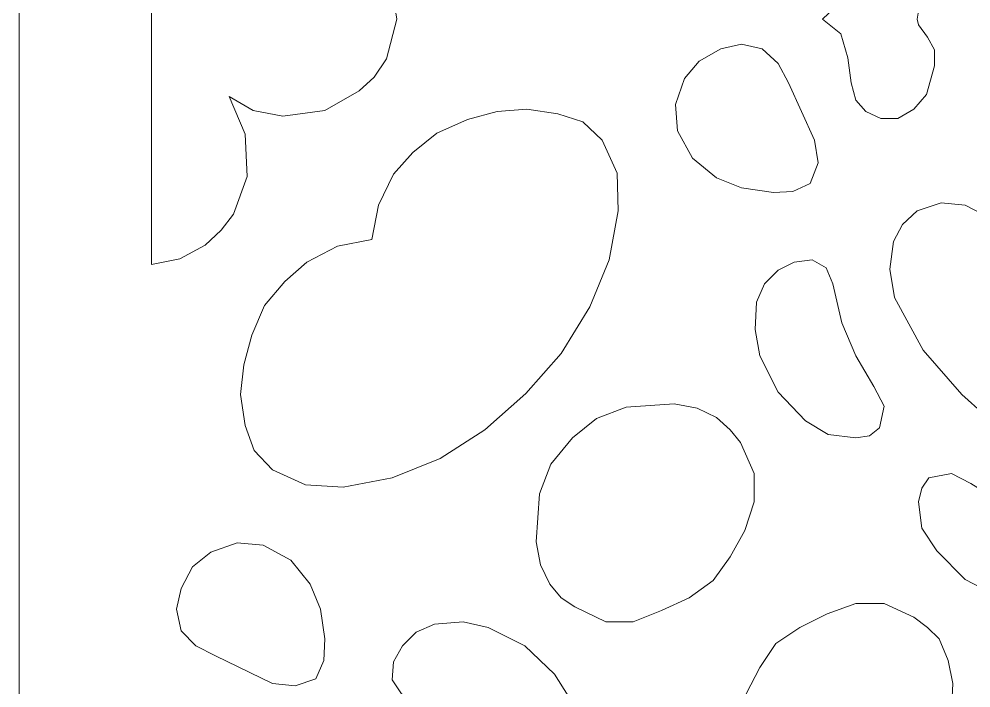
# Model space of a CAD drawing. Header units: centimetres. Extents: x -7.3 to 5.6, y -12.5 to 13.9.
# Drawn here: x -7.261 to -2.605, y -9.309 to -6.038 of the extents above; entities that cross this region are included whole.
import ezdxf

# ---------------------------------------------------------------- set-up
doc = ezdxf.new("R2010")
doc.units = ezdxf.units.CM
doc.header["$MEASUREMENT"] = 0
doc.layers.add('layer 1', color=7, linetype='Continuous')

msp = doc.modelspace()

# ---------------------------------------------------------------- linework, layer by layer
at = {"layer": 'layer 1', "color": 177, "lineweight": 9}
for points, knots in [([(-7.26074, 0.39811), (-7.26074, 0.39811), (5.63915, 0.39811), (5.63915, 0.39811), (5.63915, 0.39811), (5.63915, 0.39811), (5.63915, -12.48503), (5.63915, -12.48503), (5.63915, -12.48503), (5.63915, -12.48503), (-7.26074, -12.48503), (-7.26074, -12.48503), (-7.26074, -12.48503), (-7.26074, -12.48503), (-7.26074, 0.39811), (-7.26074, 0.39811)], [0, 0, 0, 0, 0.2, 0.2, 0.2, 0.2, 0.4, 0.4, 0.4, 0.4, 0.6, 0.6, 0.6, 0.6, 1, 1, 1, 1]), ([(-6.61323, -4.8489), (-6.61323, -4.8489), (-6.41787, -4.91032), (-6.41787, -4.91032), (-6.41787, -4.91032), (-6.41787, -4.91032), (-6.32855, -4.96056), (-6.32855, -4.96056), (-6.32855, -4.96056), (-6.32855, -4.96056), (-6.26157, -5.02754), (-6.26157, -5.02754), (-6.26157, -5.02754), (-6.26157, -5.02754), (-6.1611, -5.20059), (-6.1611, -5.20059), (-6.1611, -5.20059), (-6.1611, -5.20059), (-6.13877, -5.39037), (-6.13877, -5.39037), (-6.13877, -5.39037), (-6.13877, -5.39037), (-6.16668, -5.52992), (-6.16668, -5.52992), (-6.16668, -5.52992), (-6.16668, -5.52992), (-6.23366, -5.64714), (-6.23366, -5.64714), (-6.23366, -5.64714), (-6.23366, -5.64714), (-6.04387, -5.56899), (-6.04387, -5.56899), (-6.04387, -5.56899), (-6.04387, -5.56899), (-5.84292, -5.56341), (-5.84292, -5.56341), (-5.84292, -5.56341), (-5.84292, -5.56341), (-5.6643, -5.62481), (-5.6643, -5.62481), (-5.6643, -5.62481), (-5.6643, -5.62481), (-5.57499, -5.69738), (-5.57499, -5.69738), (-5.57499, -5.69738), (-5.57499, -5.69738), (-5.50801, -5.77553), (-5.50801, -5.77553), (-5.50801, -5.77553), (-5.50801, -5.77553), (-5.43544, -5.89833), (-5.43544, -5.89833), (-5.43544, -5.89833), (-5.43544, -5.89833), (-5.41311, -6.03788), (-5.41311, -6.03788), (-5.41311, -6.03788), (-5.41311, -6.03788), (-5.46335, -6.23325), (-5.46335, -6.23325), (-5.46335, -6.23325), (-5.46335, -6.23325), (-5.52475, -6.32256), (-5.52475, -6.32256), (-5.52475, -6.32256), (-5.52475, -6.32256), (-5.59732, -6.38954), (-5.59732, -6.38954), (-5.59732, -6.38954), (-5.59732, -6.38954), (-5.76478, -6.48441), (-5.76478, -6.48441), (-5.76478, -6.48441), (-5.76478, -6.48441), (-5.97131, -6.51234), (-5.97131, -6.51234), (-5.97131, -6.51234), (-5.97131, -6.51234), (-6.11644, -6.48441), (-6.11644, -6.48441), (-6.11644, -6.48441), (-6.11644, -6.48441), (-6.23366, -6.41745), (-6.23366, -6.41745), (-6.23366, -6.41745), (-6.23366, -6.41745), (-6.15551, -6.60165), (-6.15551, -6.60165), (-6.15551, -6.60165), (-6.15551, -6.60165), (-6.14435, -6.80819), (-6.14435, -6.80819), (-6.14435, -6.80819), (-6.14435, -6.80819), (-6.21133, -6.99239), (-6.21133, -6.99239), (-6.21133, -6.99239), (-6.21133, -6.99239), (-6.27273, -7.07054), (-6.27273, -7.07054), (-6.27273, -7.07054), (-6.27273, -7.07054), (-6.35088, -7.1431), (-6.35088, -7.1431), (-6.35088, -7.1431), (-6.35088, -7.1431), (-6.47369, -7.21009), (-6.47369, -7.21009), (-6.47369, -7.21009), (-6.47369, -7.21009), (-6.61323, -7.238), (-6.61323, -7.238), (-6.61323, -7.238), (-6.61323, -7.238), (-6.61323, -4.8489), (-6.61323, -4.8489)], [0, 0, 0, 0, 0.0333333, 0.0333333, 0.0333333, 0.0333333, 0.0666667, 0.0666667, 0.0666667, 0.0666667, 0.1, 0.1, 0.1, 0.1, 0.1333333, 0.1333333, 0.1333333, 0.1333333, 0.1666667, 0.1666667, 0.1666667, 0.1666667, 0.2, 0.2, 0.2, 0.2, 0.2333333, 0.2333333, 0.2333333, 0.2333333, 0.2666667, 0.2666667, 0.2666667, 0.2666667, 0.3, 0.3, 0.3, 0.3, 0.3333333, 0.3333333, 0.3333333, 0.3333333, 0.3666667, 0.3666667, 0.3666667, 0.3666667, 0.4, 0.4, 0.4, 0.4, 0.4333333, 0.4333333, 0.4333333, 0.4333333, 0.4666667, 0.4666667, 0.4666667, 0.4666667, 0.5, 0.5, 0.5, 0.5, 0.5333333, 0.5333333, 0.5333333, 0.5333333, 0.5666667, 0.5666667, 0.5666667, 0.5666667, 0.6, 0.6, 0.6, 0.6, 0.6333333, 0.6333333, 0.6333333, 0.6333333, 0.6666667, 0.6666667, 0.6666667, 0.6666667, 0.7, 0.7, 0.7, 0.7, 0.7333333, 0.7333333, 0.7333333, 0.7333333, 0.7666667, 0.7666667, 0.7666667, 0.7666667, 0.8, 0.8, 0.8, 0.8, 0.8333333, 0.8333333, 0.8333333, 0.8333333, 0.8666667, 0.8666667, 0.8666667, 0.8666667, 0.9, 0.9, 0.9, 0.9, 0.9333333, 0.9333333, 0.9333333, 0.9333333, 1, 1, 1, 1]), ([(-2.86775, -6.03788), (-2.86775, -6.03788), (-2.86216, -6.06579), (-2.86216, -6.06579), (-2.86216, -6.06579), (-2.86216, -6.06579), (-2.81751, -6.12719), (-2.81751, -6.12719), (-2.81751, -6.12719), (-2.81751, -6.12719), (-2.78402, -6.18859), (-2.78402, -6.18859), (-2.78402, -6.18859), (-2.78402, -6.18859), (-2.78402, -6.26672), (-2.78402, -6.26672), (-2.78402, -6.26672), (-2.78402, -6.26672), (-2.82309, -6.40629), (-2.82309, -6.40629), (-2.82309, -6.40629), (-2.82309, -6.40629), (-2.88449, -6.47885), (-2.88449, -6.47885), (-2.88449, -6.47885), (-2.88449, -6.47885), (-2.96264, -6.52351), (-2.96264, -6.52351), (-2.96264, -6.52351), (-2.96264, -6.52351), (-3.04637, -6.52351), (-3.04637, -6.52351), (-3.04637, -6.52351), (-3.04637, -6.52351), (-3.11893, -6.49002), (-3.11893, -6.49002), (-3.11893, -6.49002), (-3.11893, -6.49002), (-3.16917, -6.4342), (-3.16917, -6.4342), (-3.16917, -6.4342), (-3.16917, -6.4342), (-3.1915, -6.35044), (-3.1915, -6.35044), (-3.1915, -6.35044), (-3.1915, -6.35044), (-3.20824, -6.22766), (-3.20824, -6.22766), (-3.20824, -6.22766), (-3.20824, -6.22766), (-3.24174, -6.11044), (-3.24174, -6.11044), (-3.24174, -6.11044), (-3.24174, -6.11044), (-3.33105, -6.03788), (-3.33105, -6.03788), (-3.33105, -6.03788), (-3.33105, -6.03788), (-3.24174, -5.95415), (-3.24174, -5.95415), (-3.24174, -5.95415), (-3.24174, -5.95415), (-3.20824, -5.84809), (-3.20824, -5.84809), (-3.20824, -5.84809), (-3.20824, -5.84809), (-3.1915, -5.71971), (-3.1915, -5.71971), (-3.1915, -5.71971), (-3.1915, -5.71971), (-3.16917, -5.64156), (-3.16917, -5.64156), (-3.16917, -5.64156), (-3.16917, -5.64156), (-3.11893, -5.58014), (-3.11893, -5.58014), (-3.11893, -5.58014), (-3.11893, -5.58014), (-3.04637, -5.54667), (-3.04637, -5.54667), (-3.04637, -5.54667), (-3.04637, -5.54667), (-2.96264, -5.54667), (-2.96264, -5.54667), (-2.96264, -5.54667), (-2.96264, -5.54667), (-2.88449, -5.59132), (-2.88449, -5.59132), (-2.88449, -5.59132), (-2.88449, -5.59132), (-2.82309, -5.66947), (-2.82309, -5.66947), (-2.82309, -5.66947), (-2.82309, -5.66947), (-2.78402, -5.8146), (-2.78402, -5.8146), (-2.78402, -5.8146), (-2.78402, -5.8146), (-2.78402, -5.88158), (-2.78402, -5.88158), (-2.78402, -5.88158), (-2.78402, -5.88158), (-2.81751, -5.94298), (-2.81751, -5.94298), (-2.81751, -5.94298), (-2.81751, -5.94298), (-2.86216, -5.9988), (-2.86216, -5.9988), (-2.86216, -5.9988), (-2.86216, -5.9988), (-2.86775, -6.03788), (-2.86775, -6.03788)], [0, 0, 0, 0, 0.0344828, 0.0344828, 0.0344828, 0.0344828, 0.0689655, 0.0689655, 0.0689655, 0.0689655, 0.1034483, 0.1034483, 0.1034483, 0.1034483, 0.137931, 0.137931, 0.137931, 0.137931, 0.1724138, 0.1724138, 0.1724138, 0.1724138, 0.2068966, 0.2068966, 0.2068966, 0.2068966, 0.2413793, 0.2413793, 0.2413793, 0.2413793, 0.2758621, 0.2758621, 0.2758621, 0.2758621, 0.3103448, 0.3103448, 0.3103448, 0.3103448, 0.3448276, 0.3448276, 0.3448276, 0.3448276, 0.3793103, 0.3793103, 0.3793103, 0.3793103, 0.4137931, 0.4137931, 0.4137931, 0.4137931, 0.4482759, 0.4482759, 0.4482759, 0.4482759, 0.4827586, 0.4827586, 0.4827586, 0.4827586, 0.5172414, 0.5172414, 0.5172414, 0.5172414, 0.5517241, 0.5517241, 0.5517241, 0.5517241, 0.5862069, 0.5862069, 0.5862069, 0.5862069, 0.6206897, 0.6206897, 0.6206897, 0.6206897, 0.6551724, 0.6551724, 0.6551724, 0.6551724, 0.6896552, 0.6896552, 0.6896552, 0.6896552, 0.7241379, 0.7241379, 0.7241379, 0.7241379, 0.7586207, 0.7586207, 0.7586207, 0.7586207, 0.7931034, 0.7931034, 0.7931034, 0.7931034, 0.8275862, 0.8275862, 0.8275862, 0.8275862, 0.862069, 0.862069, 0.862069, 0.862069, 0.8965517, 0.8965517, 0.8965517, 0.8965517, 0.9310345, 0.9310345, 0.9310345, 0.9310345, 1, 1, 1, 1]), ([(-3.39245, -6.84168), (-3.39245, -6.84168), (-3.47618, -6.88075), (-3.47618, -6.88075), (-3.47618, -6.88075), (-3.47618, -6.88075), (-3.57107, -6.88633), (-3.57107, -6.88633), (-3.57107, -6.88633), (-3.57107, -6.88633), (-3.72737, -6.86401), (-3.72737, -6.86401), (-3.72737, -6.86401), (-3.72737, -6.86401), (-3.85017, -6.81377), (-3.85017, -6.81377), (-3.85017, -6.81377), (-3.85017, -6.81377), (-3.96739, -6.71888), (-3.96739, -6.71888), (-3.96739, -6.71888), (-3.96739, -6.71888), (-4.03995, -6.58491), (-4.03995, -6.58491), (-4.03995, -6.58491), (-4.03995, -6.58491), (-4.05112, -6.45652), (-4.05112, -6.45652), (-4.05112, -6.45652), (-4.05112, -6.45652), (-4.00646, -6.32814), (-4.00646, -6.32814), (-4.00646, -6.32814), (-4.00646, -6.32814), (-3.9339, -6.24441), (-3.9339, -6.24441), (-3.9339, -6.24441), (-3.9339, -6.24441), (-3.82784, -6.18301), (-3.82784, -6.18301), (-3.82784, -6.18301), (-3.82784, -6.18301), (-3.72737, -6.16068), (-3.72737, -6.16068), (-3.72737, -6.16068), (-3.72737, -6.16068), (-3.62689, -6.18301), (-3.62689, -6.18301), (-3.62689, -6.18301), (-3.62689, -6.18301), (-3.54874, -6.25557), (-3.54874, -6.25557), (-3.54874, -6.25557), (-3.54874, -6.25557), (-3.49851, -6.35044), (-3.49851, -6.35044), (-3.49851, -6.35044), (-3.49851, -6.35044), (-3.37012, -6.62956), (-3.37012, -6.62956), (-3.37012, -6.62956), (-3.37012, -6.62956), (-3.35338, -6.7412), (-3.35338, -6.7412), (-3.35338, -6.7412), (-3.35338, -6.7412), (-3.39245, -6.84168), (-3.39245, -6.84168)], [0, 0, 0, 0, 0.0555556, 0.0555556, 0.0555556, 0.0555556, 0.1111111, 0.1111111, 0.1111111, 0.1111111, 0.1666667, 0.1666667, 0.1666667, 0.1666667, 0.2222222, 0.2222222, 0.2222222, 0.2222222, 0.2777778, 0.2777778, 0.2777778, 0.2777778, 0.3333333, 0.3333333, 0.3333333, 0.3333333, 0.3888889, 0.3888889, 0.3888889, 0.3888889, 0.4444444, 0.4444444, 0.4444444, 0.4444444, 0.5, 0.5, 0.5, 0.5, 0.5555556, 0.5555556, 0.5555556, 0.5555556, 0.6111111, 0.6111111, 0.6111111, 0.6111111, 0.6666667, 0.6666667, 0.6666667, 0.6666667, 0.7222222, 0.7222222, 0.7222222, 0.7222222, 0.7777778, 0.7777778, 0.7777778, 0.7777778, 0.8333333, 0.8333333, 0.8333333, 0.8333333, 0.8888889, 0.8888889, 0.8888889, 0.8888889, 1, 1, 1, 1]), ([(-5.67547, -8.32648), (-5.67547, -8.32648), (-5.85967, -8.31531), (-5.85967, -8.31531), (-5.85967, -8.31531), (-5.85967, -8.31531), (-6.02155, -8.24275), (-6.02155, -8.24275), (-6.02155, -8.24275), (-6.02155, -8.24275), (-6.11086, -8.14785), (-6.11086, -8.14785), (-6.11086, -8.14785), (-6.11086, -8.14785), (-6.15551, -8.02505), (-6.15551, -8.02505), (-6.15551, -8.02505), (-6.15551, -8.02505), (-6.17784, -7.87434), (-6.17784, -7.87434), (-6.17784, -7.87434), (-6.17784, -7.87434), (-6.1611, -7.72921), (-6.1611, -7.72921), (-6.1611, -7.72921), (-6.1611, -7.72921), (-6.12202, -7.58408), (-6.12202, -7.58408), (-6.12202, -7.58408), (-6.12202, -7.58408), (-6.06062, -7.43895), (-6.06062, -7.43895), (-6.06062, -7.43895), (-6.06062, -7.43895), (-5.96015, -7.32173), (-5.96015, -7.32173), (-5.96015, -7.32173), (-5.96015, -7.32173), (-5.85409, -7.22683), (-5.85409, -7.22683), (-5.85409, -7.22683), (-5.85409, -7.22683), (-5.70338, -7.14869), (-5.70338, -7.14869), (-5.70338, -7.14869), (-5.70338, -7.14869), (-5.53592, -7.11519), (-5.53592, -7.11519), (-5.53592, -7.11519), (-5.53592, -7.11519), (-5.50243, -6.94774), (-5.50243, -6.94774), (-5.50243, -6.94774), (-5.50243, -6.94774), (-5.42986, -6.79702), (-5.42986, -6.79702), (-5.42986, -6.79702), (-5.42986, -6.79702), (-5.33497, -6.69097), (-5.33497, -6.69097), (-5.33497, -6.69097), (-5.33497, -6.69097), (-5.21775, -6.59607), (-5.21775, -6.59607), (-5.21775, -6.59607), (-5.21775, -6.59607), (-5.06703, -6.52907), (-5.06703, -6.52907), (-5.06703, -6.52907), (-5.06703, -6.52907), (-4.9219, -6.49002), (-4.9219, -6.49002), (-4.9219, -6.49002), (-4.9219, -6.49002), (-4.77677, -6.47885), (-4.77677, -6.47885), (-4.77677, -6.47885), (-4.77677, -6.47885), (-4.62606, -6.50118), (-4.62606, -6.50118), (-4.62606, -6.50118), (-4.62606, -6.50118), (-4.50326, -6.54025), (-4.50326, -6.54025), (-4.50326, -6.54025), (-4.50326, -6.54025), (-4.40836, -6.62956), (-4.40836, -6.62956), (-4.40836, -6.62956), (-4.40836, -6.62956), (-4.3358, -6.79144), (-4.3358, -6.79144), (-4.3358, -6.79144), (-4.3358, -6.79144), (-4.33022, -6.97565), (-4.33022, -6.97565), (-4.33022, -6.97565), (-4.33022, -6.97565), (-4.37487, -7.21567), (-4.37487, -7.21567), (-4.37487, -7.21567), (-4.37487, -7.21567), (-4.46977, -7.44453), (-4.46977, -7.44453), (-4.46977, -7.44453), (-4.46977, -7.44453), (-4.60931, -7.67339), (-4.60931, -7.67339), (-4.60931, -7.67339), (-4.60931, -7.67339), (-4.78235, -7.86876), (-4.78235, -7.86876), (-4.78235, -7.86876), (-4.78235, -7.86876), (-4.9833, -8.04738), (-4.9833, -8.04738), (-4.9833, -8.04738), (-4.9833, -8.04738), (-5.201, -8.18693), (-5.201, -8.18693), (-5.201, -8.18693), (-5.201, -8.18693), (-5.43544, -8.28182), (-5.43544, -8.28182), (-5.43544, -8.28182), (-5.43544, -8.28182), (-5.67547, -8.32648), (-5.67547, -8.32648)], [0, 0, 0, 0, 0.030303, 0.030303, 0.030303, 0.030303, 0.0606061, 0.0606061, 0.0606061, 0.0606061, 0.0909091, 0.0909091, 0.0909091, 0.0909091, 0.1212121, 0.1212121, 0.1212121, 0.1212121, 0.1515152, 0.1515152, 0.1515152, 0.1515152, 0.1818182, 0.1818182, 0.1818182, 0.1818182, 0.2121212, 0.2121212, 0.2121212, 0.2121212, 0.2424242, 0.2424242, 0.2424242, 0.2424242, 0.2727273, 0.2727273, 0.2727273, 0.2727273, 0.3030303, 0.3030303, 0.3030303, 0.3030303, 0.3333333, 0.3333333, 0.3333333, 0.3333333, 0.3636364, 0.3636364, 0.3636364, 0.3636364, 0.3939394, 0.3939394, 0.3939394, 0.3939394, 0.4242424, 0.4242424, 0.4242424, 0.4242424, 0.4545455, 0.4545455, 0.4545455, 0.4545455, 0.4848485, 0.4848485, 0.4848485, 0.4848485, 0.5151515, 0.5151515, 0.5151515, 0.5151515, 0.5454545, 0.5454545, 0.5454545, 0.5454545, 0.5757576, 0.5757576, 0.5757576, 0.5757576, 0.6060606, 0.6060606, 0.6060606, 0.6060606, 0.6363636, 0.6363636, 0.6363636, 0.6363636, 0.6666667, 0.6666667, 0.6666667, 0.6666667, 0.6969697, 0.6969697, 0.6969697, 0.6969697, 0.7272727, 0.7272727, 0.7272727, 0.7272727, 0.7575758, 0.7575758, 0.7575758, 0.7575758, 0.7878788, 0.7878788, 0.7878788, 0.7878788, 0.8181818, 0.8181818, 0.8181818, 0.8181818, 0.8484848, 0.8484848, 0.8484848, 0.8484848, 0.8787879, 0.8787879, 0.8787879, 0.8787879, 0.9090909, 0.9090909, 0.9090909, 0.9090909, 0.9393939, 0.9393939, 0.9393939, 0.9393939, 1, 1, 1, 1]), ([(-2.19791, -7.4222), (-2.19791, -7.4222), (-2.13651, -7.51709), (-2.13651, -7.51709), (-2.13651, -7.51709), (-2.13651, -7.51709), (-2.05836, -7.61199), (-2.05836, -7.61199), (-2.05836, -7.61199), (-2.05836, -7.61199), (-1.96905, -7.67897), (-1.96905, -7.67897), (-1.96905, -7.67897), (-1.96905, -7.67897), (-1.87416, -7.72363), (-1.87416, -7.72363), (-1.87416, -7.72363), (-1.87416, -7.72363), (-1.76252, -7.77386), (-1.76252, -7.77386), (-1.76252, -7.77386), (-1.76252, -7.77386), (-1.71786, -7.86318), (-1.71786, -7.86318), (-1.71786, -7.86318), (-1.71786, -7.86318), (-1.71228, -7.9804), (-1.71228, -7.9804), (-1.71228, -7.9804), (-1.71228, -7.9804), (-1.74577, -8.09762), (-1.74577, -8.09762), (-1.74577, -8.09762), (-1.74577, -8.09762), (-1.81276, -8.17018), (-1.81276, -8.17018), (-1.81276, -8.17018), (-1.81276, -8.17018), (-1.90207, -8.21484), (-1.90207, -8.21484), (-1.90207, -8.21484), (-1.90207, -8.21484), (-2.03603, -8.226), (-2.03603, -8.226), (-2.03603, -8.226), (-2.03603, -8.226), (-2.17558, -8.19809), (-2.17558, -8.19809), (-2.17558, -8.19809), (-2.17558, -8.19809), (-2.43235, -8.06971), (-2.43235, -8.06971), (-2.43235, -8.06971), (-2.43235, -8.06971), (-2.65005, -7.87434), (-2.65005, -7.87434), (-2.65005, -7.87434), (-2.65005, -7.87434), (-2.83984, -7.65664), (-2.83984, -7.65664), (-2.83984, -7.65664), (-2.83984, -7.65664), (-2.97938, -7.39987), (-2.97938, -7.39987), (-2.97938, -7.39987), (-2.97938, -7.39987), (-3.00171, -7.26032), (-3.00171, -7.26032), (-3.00171, -7.26032), (-3.00171, -7.26032), (-2.98497, -7.12636), (-2.98497, -7.12636), (-2.98497, -7.12636), (-2.98497, -7.12636), (-2.94031, -7.04263), (-2.94031, -7.04263), (-2.94031, -7.04263), (-2.94031, -7.04263), (-2.86775, -6.97565), (-2.86775, -6.97565), (-2.86775, -6.97565), (-2.86775, -6.97565), (-2.75052, -6.93657), (-2.75052, -6.93657), (-2.75052, -6.93657), (-2.75052, -6.93657), (-2.6333, -6.94774), (-2.6333, -6.94774), (-2.6333, -6.94774), (-2.6333, -6.94774), (-2.54957, -6.99239), (-2.54957, -6.99239), (-2.54957, -6.99239), (-2.54957, -6.99239), (-2.49375, -7.09287), (-2.49375, -7.09287), (-2.49375, -7.09287), (-2.49375, -7.09287), (-2.45468, -7.19334), (-2.45468, -7.19334), (-2.45468, -7.19334), (-2.45468, -7.19334), (-2.3877, -7.28265), (-2.3877, -7.28265), (-2.3877, -7.28265), (-2.3877, -7.28265), (-2.2928, -7.36638), (-2.2928, -7.36638), (-2.2928, -7.36638), (-2.2928, -7.36638), (-2.19791, -7.4222), (-2.19791, -7.4222)], [0, 0, 0, 0, 0.0344828, 0.0344828, 0.0344828, 0.0344828, 0.0689655, 0.0689655, 0.0689655, 0.0689655, 0.1034483, 0.1034483, 0.1034483, 0.1034483, 0.137931, 0.137931, 0.137931, 0.137931, 0.1724138, 0.1724138, 0.1724138, 0.1724138, 0.2068966, 0.2068966, 0.2068966, 0.2068966, 0.2413793, 0.2413793, 0.2413793, 0.2413793, 0.2758621, 0.2758621, 0.2758621, 0.2758621, 0.3103448, 0.3103448, 0.3103448, 0.3103448, 0.3448276, 0.3448276, 0.3448276, 0.3448276, 0.3793103, 0.3793103, 0.3793103, 0.3793103, 0.4137931, 0.4137931, 0.4137931, 0.4137931, 0.4482759, 0.4482759, 0.4482759, 0.4482759, 0.4827586, 0.4827586, 0.4827586, 0.4827586, 0.5172414, 0.5172414, 0.5172414, 0.5172414, 0.5517241, 0.5517241, 0.5517241, 0.5517241, 0.5862069, 0.5862069, 0.5862069, 0.5862069, 0.6206897, 0.6206897, 0.6206897, 0.6206897, 0.6551724, 0.6551724, 0.6551724, 0.6551724, 0.6896552, 0.6896552, 0.6896552, 0.6896552, 0.7241379, 0.7241379, 0.7241379, 0.7241379, 0.7586207, 0.7586207, 0.7586207, 0.7586207, 0.7931034, 0.7931034, 0.7931034, 0.7931034, 0.8275862, 0.8275862, 0.8275862, 0.8275862, 0.862069, 0.862069, 0.862069, 0.862069, 0.8965517, 0.8965517, 0.8965517, 0.8965517, 0.9310345, 0.9310345, 0.9310345, 0.9310345, 1, 1, 1, 1]), ([(-3.38128, -7.21567), (-3.38128, -7.21567), (-3.3143, -7.25474), (-3.3143, -7.25474), (-3.3143, -7.25474), (-3.3143, -7.25474), (-3.28081, -7.33289), (-3.28081, -7.33289), (-3.28081, -7.33289), (-3.28081, -7.33289), (-3.23615, -7.52268), (-3.23615, -7.52268), (-3.23615, -7.52268), (-3.23615, -7.52268), (-3.16917, -7.68455), (-3.16917, -7.68455), (-3.16917, -7.68455), (-3.16917, -7.68455), (-3.07986, -7.83527), (-3.07986, -7.83527), (-3.07986, -7.83527), (-3.07986, -7.83527), (-3.02962, -7.93016), (-3.02962, -7.93016), (-3.02962, -7.93016), (-3.02962, -7.93016), (-3.05195, -8.03622), (-3.05195, -8.03622), (-3.05195, -8.03622), (-3.05195, -8.03622), (-3.10219, -8.07529), (-3.10219, -8.07529), (-3.10219, -8.07529), (-3.10219, -8.07529), (-3.16917, -8.08645), (-3.16917, -8.08645), (-3.16917, -8.08645), (-3.16917, -8.08645), (-3.30314, -8.06971), (-3.30314, -8.06971), (-3.30314, -8.06971), (-3.30314, -8.06971), (-3.41478, -8.00272), (-3.41478, -8.00272), (-3.41478, -8.00272), (-3.41478, -8.00272), (-3.54874, -7.86318), (-3.54874, -7.86318), (-3.54874, -7.86318), (-3.54874, -7.86318), (-3.63805, -7.68455), (-3.63805, -7.68455), (-3.63805, -7.68455), (-3.63805, -7.68455), (-3.66038, -7.55617), (-3.66038, -7.55617), (-3.66038, -7.55617), (-3.66038, -7.55617), (-3.6548, -7.4222), (-3.6548, -7.4222), (-3.6548, -7.4222), (-3.6548, -7.4222), (-3.61573, -7.33289), (-3.61573, -7.33289), (-3.61573, -7.33289), (-3.61573, -7.33289), (-3.54874, -7.26591), (-3.54874, -7.26591), (-3.54874, -7.26591), (-3.54874, -7.26591), (-3.4706, -7.22683), (-3.4706, -7.22683), (-3.4706, -7.22683), (-3.4706, -7.22683), (-3.38128, -7.21567), (-3.38128, -7.21567)], [0, 0, 0, 0, 0.05, 0.05, 0.05, 0.05, 0.1, 0.1, 0.1, 0.1, 0.15, 0.15, 0.15, 0.15, 0.2, 0.2, 0.2, 0.2, 0.25, 0.25, 0.25, 0.25, 0.3, 0.3, 0.3, 0.3, 0.35, 0.35, 0.35, 0.35, 0.4, 0.4, 0.4, 0.4, 0.45, 0.45, 0.45, 0.45, 0.5, 0.5, 0.5, 0.5, 0.55, 0.55, 0.55, 0.55, 0.6, 0.6, 0.6, 0.6, 0.65, 0.65, 0.65, 0.65, 0.7, 0.7, 0.7, 0.7, 0.75, 0.75, 0.75, 0.75, 0.8, 0.8, 0.8, 0.8, 0.85, 0.85, 0.85, 0.85, 0.9, 0.9, 0.9, 0.9, 1, 1, 1, 1]), ([(-3.86691, -8.7842), (-3.86691, -8.7842), (-3.98414, -8.86793), (-3.98414, -8.86793), (-3.98414, -8.86793), (-3.98414, -8.86793), (-4.1181, -8.92933), (-4.1181, -8.92933), (-4.1181, -8.92933), (-4.1181, -8.92933), (-4.25765, -8.98515), (-4.25765, -8.98515), (-4.25765, -8.98515), (-4.25765, -8.98515), (-4.39162, -8.98515), (-4.39162, -8.98515), (-4.39162, -8.98515), (-4.39162, -8.98515), (-4.54233, -8.91258), (-4.54233, -8.91258), (-4.54233, -8.91258), (-4.54233, -8.91258), (-4.60931, -8.86793), (-4.60931, -8.86793), (-4.60931, -8.86793), (-4.60931, -8.86793), (-4.66513, -8.80094), (-4.66513, -8.80094), (-4.66513, -8.80094), (-4.66513, -8.80094), (-4.70979, -8.70605), (-4.70979, -8.70605), (-4.70979, -8.70605), (-4.70979, -8.70605), (-4.73212, -8.59441), (-4.73212, -8.59441), (-4.73212, -8.59441), (-4.73212, -8.59441), (-4.71537, -8.35997), (-4.71537, -8.35997), (-4.71537, -8.35997), (-4.71537, -8.35997), (-4.65955, -8.21484), (-4.65955, -8.21484), (-4.65955, -8.21484), (-4.65955, -8.21484), (-4.55349, -8.08645), (-4.55349, -8.08645), (-4.55349, -8.08645), (-4.55349, -8.08645), (-4.43627, -7.99156), (-4.43627, -7.99156), (-4.43627, -7.99156), (-4.43627, -7.99156), (-4.29114, -7.93574), (-4.29114, -7.93574), (-4.29114, -7.93574), (-4.29114, -7.93574), (-4.0567, -7.91899), (-4.0567, -7.91899), (-4.0567, -7.91899), (-4.0567, -7.91899), (-3.94506, -7.94132), (-3.94506, -7.94132), (-3.94506, -7.94132), (-3.94506, -7.94132), (-3.85017, -7.98598), (-3.85017, -7.98598), (-3.85017, -7.98598), (-3.85017, -7.98598), (-3.78319, -8.04738), (-3.78319, -8.04738), (-3.78319, -8.04738), (-3.78319, -8.04738), (-3.73295, -8.10878), (-3.73295, -8.10878), (-3.73295, -8.10878), (-3.73295, -8.10878), (-3.66596, -8.25949), (-3.66596, -8.25949), (-3.66596, -8.25949), (-3.66596, -8.25949), (-3.66596, -8.39904), (-3.66596, -8.39904), (-3.66596, -8.39904), (-3.66596, -8.39904), (-3.71062, -8.53859), (-3.71062, -8.53859), (-3.71062, -8.53859), (-3.71062, -8.53859), (-3.78319, -8.66698), (-3.78319, -8.66698), (-3.78319, -8.66698), (-3.78319, -8.66698), (-3.86691, -8.7842), (-3.86691, -8.7842)], [0, 0, 0, 0, 0.04, 0.04, 0.04, 0.04, 0.08, 0.08, 0.08, 0.08, 0.12, 0.12, 0.12, 0.12, 0.16, 0.16, 0.16, 0.16, 0.2, 0.2, 0.2, 0.2, 0.24, 0.24, 0.24, 0.24, 0.28, 0.28, 0.28, 0.28, 0.32, 0.32, 0.32, 0.32, 0.36, 0.36, 0.36, 0.36, 0.4, 0.4, 0.4, 0.4, 0.44, 0.44, 0.44, 0.44, 0.48, 0.48, 0.48, 0.48, 0.52, 0.52, 0.52, 0.52, 0.56, 0.56, 0.56, 0.56, 0.6, 0.6, 0.6, 0.6, 0.64, 0.64, 0.64, 0.64, 0.68, 0.68, 0.68, 0.68, 0.72, 0.72, 0.72, 0.72, 0.76, 0.76, 0.76, 0.76, 0.8, 0.8, 0.8, 0.8, 0.84, 0.84, 0.84, 0.84, 0.88, 0.88, 0.88, 0.88, 0.92, 0.92, 0.92, 0.92, 1, 1, 1, 1]), ([(-1.99138, -8.61116), (-1.99138, -8.61116), (-1.99696, -8.69489), (-1.99696, -8.69489), (-1.99696, -8.69489), (-1.99696, -8.69489), (-2.04162, -8.77862), (-2.04162, -8.77862), (-2.04162, -8.77862), (-2.04162, -8.77862), (-2.1086, -8.83443), (-2.1086, -8.83443), (-2.1086, -8.83443), (-2.1086, -8.83443), (-2.19791, -8.87909), (-2.19791, -8.87909), (-2.19791, -8.87909), (-2.19791, -8.87909), (-2.32071, -8.89025), (-2.32071, -8.89025), (-2.32071, -8.89025), (-2.32071, -8.89025), (-2.46026, -8.86793), (-2.46026, -8.86793), (-2.46026, -8.86793), (-2.46026, -8.86793), (-2.6333, -8.77862), (-2.6333, -8.77862), (-2.6333, -8.77862), (-2.6333, -8.77862), (-2.77285, -8.63907), (-2.77285, -8.63907), (-2.77285, -8.63907), (-2.77285, -8.63907), (-2.84542, -8.52743), (-2.84542, -8.52743), (-2.84542, -8.52743), (-2.84542, -8.52743), (-2.86216, -8.39904), (-2.86216, -8.39904), (-2.86216, -8.39904), (-2.86216, -8.39904), (-2.84542, -8.33206), (-2.84542, -8.33206), (-2.84542, -8.33206), (-2.84542, -8.33206), (-2.81193, -8.28182), (-2.81193, -8.28182), (-2.81193, -8.28182), (-2.81193, -8.28182), (-2.70029, -8.25949), (-2.70029, -8.25949), (-2.70029, -8.25949), (-2.70029, -8.25949), (-2.60539, -8.30973), (-2.60539, -8.30973), (-2.60539, -8.30973), (-2.60539, -8.30973), (-2.46026, -8.39904), (-2.46026, -8.39904), (-2.46026, -8.39904), (-2.46026, -8.39904), (-2.29839, -8.46044), (-2.29839, -8.46044), (-2.29839, -8.46044), (-2.29839, -8.46044), (-2.1086, -8.5051), (-2.1086, -8.5051), (-2.1086, -8.5051), (-2.1086, -8.5051), (-2.02487, -8.54417), (-2.02487, -8.54417), (-2.02487, -8.54417), (-2.02487, -8.54417), (-1.99138, -8.61116), (-1.99138, -8.61116)], [0, 0, 0, 0, 0.05, 0.05, 0.05, 0.05, 0.1, 0.1, 0.1, 0.1, 0.15, 0.15, 0.15, 0.15, 0.2, 0.2, 0.2, 0.2, 0.25, 0.25, 0.25, 0.25, 0.3, 0.3, 0.3, 0.3, 0.35, 0.35, 0.35, 0.35, 0.4, 0.4, 0.4, 0.4, 0.45, 0.45, 0.45, 0.45, 0.5, 0.5, 0.5, 0.5, 0.55, 0.55, 0.55, 0.55, 0.6, 0.6, 0.6, 0.6, 0.65, 0.65, 0.65, 0.65, 0.7, 0.7, 0.7, 0.7, 0.75, 0.75, 0.75, 0.75, 0.8, 0.8, 0.8, 0.8, 0.85, 0.85, 0.85, 0.85, 0.9, 0.9, 0.9, 0.9, 1, 1, 1, 1]), ([(-5.80943, -9.26424), (-5.80943, -9.26424), (-5.90991, -9.29774), (-5.90991, -9.29774), (-5.90991, -9.29774), (-5.90991, -9.29774), (-6.02155, -9.28657), (-6.02155, -9.28657), (-6.02155, -9.28657), (-6.02155, -9.28657), (-6.30064, -9.15261), (-6.30064, -9.15261), (-6.30064, -9.15261), (-6.30064, -9.15261), (-6.39554, -9.10237), (-6.39554, -9.10237), (-6.39554, -9.10237), (-6.39554, -9.10237), (-6.4681, -9.0298), (-6.4681, -9.0298), (-6.4681, -9.0298), (-6.4681, -9.0298), (-6.49043, -8.92375), (-6.49043, -8.92375), (-6.49043, -8.92375), (-6.49043, -8.92375), (-6.4681, -8.82327), (-6.4681, -8.82327), (-6.4681, -8.82327), (-6.4681, -8.82327), (-6.41228, -8.71721), (-6.41228, -8.71721), (-6.41228, -8.71721), (-6.41228, -8.71721), (-6.32297, -8.64465), (-6.32297, -8.64465), (-6.32297, -8.64465), (-6.32297, -8.64465), (-6.19459, -8.59999), (-6.19459, -8.59999), (-6.19459, -8.59999), (-6.19459, -8.59999), (-6.0662, -8.61116), (-6.0662, -8.61116), (-6.0662, -8.61116), (-6.0662, -8.61116), (-5.93224, -8.68372), (-5.93224, -8.68372), (-5.93224, -8.68372), (-5.93224, -8.68372), (-5.83734, -8.80094), (-5.83734, -8.80094), (-5.83734, -8.80094), (-5.83734, -8.80094), (-5.78711, -8.92375), (-5.78711, -8.92375), (-5.78711, -8.92375), (-5.78711, -8.92375), (-5.76478, -9.06888), (-5.76478, -9.06888), (-5.76478, -9.06888), (-5.76478, -9.06888), (-5.77036, -9.17493), (-5.77036, -9.17493), (-5.77036, -9.17493), (-5.77036, -9.17493), (-5.80943, -9.26424), (-5.80943, -9.26424)], [0, 0, 0, 0, 0.0555556, 0.0555556, 0.0555556, 0.0555556, 0.1111111, 0.1111111, 0.1111111, 0.1111111, 0.1666667, 0.1666667, 0.1666667, 0.1666667, 0.2222222, 0.2222222, 0.2222222, 0.2222222, 0.2777778, 0.2777778, 0.2777778, 0.2777778, 0.3333333, 0.3333333, 0.3333333, 0.3333333, 0.3888889, 0.3888889, 0.3888889, 0.3888889, 0.4444444, 0.4444444, 0.4444444, 0.4444444, 0.5, 0.5, 0.5, 0.5, 0.5555556, 0.5555556, 0.5555556, 0.5555556, 0.6111111, 0.6111111, 0.6111111, 0.6111111, 0.6666667, 0.6666667, 0.6666667, 0.6666667, 0.7222222, 0.7222222, 0.7222222, 0.7222222, 0.7777778, 0.7777778, 0.7777778, 0.7777778, 0.8333333, 0.8333333, 0.8333333, 0.8333333, 0.8888889, 0.8888889, 0.8888889, 0.8888889, 1, 1, 1, 1]), ([(-2.70587, -9.52101), (-2.70587, -9.52101), (-2.76727, -9.65498), (-2.76727, -9.65498), (-2.76727, -9.65498), (-2.76727, -9.65498), (-2.86775, -9.78337), (-2.86775, -9.78337), (-2.86775, -9.78337), (-2.86775, -9.78337), (-2.99613, -9.88384), (-2.99613, -9.88384), (-2.99613, -9.88384), (-2.99613, -9.88384), (-3.13568, -9.93408), (-3.13568, -9.93408), (-3.13568, -9.93408), (-3.13568, -9.93408), (-3.37012, -9.95641), (-3.37012, -9.95641), (-3.37012, -9.95641), (-3.37012, -9.95641), (-3.47618, -9.93408), (-3.47618, -9.93408), (-3.47618, -9.93408), (-3.47618, -9.93408), (-3.57107, -9.88942), (-3.57107, -9.88942), (-3.57107, -9.88942), (-3.57107, -9.88942), (-3.63805, -9.8336), (-3.63805, -9.8336), (-3.63805, -9.8336), (-3.63805, -9.8336), (-3.68271, -9.76662), (-3.68271, -9.76662), (-3.68271, -9.76662), (-3.68271, -9.76662), (-3.75528, -9.62149), (-3.75528, -9.62149), (-3.75528, -9.62149), (-3.75528, -9.62149), (-3.75528, -9.48194), (-3.75528, -9.48194), (-3.75528, -9.48194), (-3.75528, -9.48194), (-3.70504, -9.33681), (-3.70504, -9.33681), (-3.70504, -9.33681), (-3.70504, -9.33681), (-3.63805, -9.20843), (-3.63805, -9.20843), (-3.63805, -9.20843), (-3.63805, -9.20843), (-3.55991, -9.0912), (-3.55991, -9.0912), (-3.55991, -9.0912), (-3.55991, -9.0912), (-3.44269, -9.01306), (-3.44269, -9.01306), (-3.44269, -9.01306), (-3.44269, -9.01306), (-3.30872, -8.94607), (-3.30872, -8.94607), (-3.30872, -8.94607), (-3.30872, -8.94607), (-3.16917, -8.89584), (-3.16917, -8.89584), (-3.16917, -8.89584), (-3.16917, -8.89584), (-3.02962, -8.89584), (-3.02962, -8.89584), (-3.02962, -8.89584), (-3.02962, -8.89584), (-2.88449, -8.96282), (-2.88449, -8.96282), (-2.88449, -8.96282), (-2.88449, -8.96282), (-2.81751, -9.01306), (-2.81751, -9.01306), (-2.81751, -9.01306), (-2.81751, -9.01306), (-2.76169, -9.06888), (-2.76169, -9.06888), (-2.76169, -9.06888), (-2.76169, -9.06888), (-2.71703, -9.17493), (-2.71703, -9.17493), (-2.71703, -9.17493), (-2.71703, -9.17493), (-2.6947, -9.28657), (-2.6947, -9.28657), (-2.6947, -9.28657), (-2.6947, -9.28657), (-2.70587, -9.52101), (-2.70587, -9.52101)], [0, 0, 0, 0, 0.04, 0.04, 0.04, 0.04, 0.08, 0.08, 0.08, 0.08, 0.12, 0.12, 0.12, 0.12, 0.16, 0.16, 0.16, 0.16, 0.2, 0.2, 0.2, 0.2, 0.24, 0.24, 0.24, 0.24, 0.28, 0.28, 0.28, 0.28, 0.32, 0.32, 0.32, 0.32, 0.36, 0.36, 0.36, 0.36, 0.4, 0.4, 0.4, 0.4, 0.44, 0.44, 0.44, 0.44, 0.48, 0.48, 0.48, 0.48, 0.52, 0.52, 0.52, 0.52, 0.56, 0.56, 0.56, 0.56, 0.6, 0.6, 0.6, 0.6, 0.64, 0.64, 0.64, 0.64, 0.68, 0.68, 0.68, 0.68, 0.72, 0.72, 0.72, 0.72, 0.76, 0.76, 0.76, 0.76, 0.8, 0.8, 0.8, 0.8, 0.84, 0.84, 0.84, 0.84, 0.88, 0.88, 0.88, 0.88, 0.92, 0.92, 0.92, 0.92, 1, 1, 1, 1]), ([(-5.43544, -9.26983), (-5.43544, -9.26983), (-5.42986, -9.18052), (-5.42986, -9.18052), (-5.42986, -9.18052), (-5.42986, -9.18052), (-5.3852, -9.10237), (-5.3852, -9.10237), (-5.3852, -9.10237), (-5.3852, -9.10237), (-5.31822, -9.03538), (-5.31822, -9.03538), (-5.31822, -9.03538), (-5.31822, -9.03538), (-5.22891, -8.99631), (-5.22891, -8.99631), (-5.22891, -8.99631), (-5.22891, -8.99631), (-5.08936, -8.98515), (-5.08936, -8.98515), (-5.08936, -8.98515), (-5.08936, -8.98515), (-4.96656, -9.01306), (-4.96656, -9.01306), (-4.96656, -9.01306), (-4.96656, -9.01306), (-4.78794, -9.10237), (-4.78794, -9.10237), (-4.78794, -9.10237), (-4.78794, -9.10237), (-4.64281, -9.24192), (-4.64281, -9.24192), (-4.64281, -9.24192), (-4.64281, -9.24192), (-4.57582, -9.34797), (-4.57582, -9.34797), (-4.57582, -9.34797), (-4.57582, -9.34797), (-4.56466, -9.48194), (-4.56466, -9.48194), (-4.56466, -9.48194), (-4.56466, -9.48194), (-4.57582, -9.54892), (-4.57582, -9.54892), (-4.57582, -9.54892), (-4.57582, -9.54892), (-4.6149, -9.59916), (-4.6149, -9.59916), (-4.6149, -9.59916), (-4.6149, -9.59916), (-4.72653, -9.62149), (-4.72653, -9.62149), (-4.72653, -9.62149), (-4.72653, -9.62149), (-4.82143, -9.57125), (-4.82143, -9.57125), (-4.82143, -9.57125), (-4.82143, -9.57125), (-4.96656, -9.48194), (-4.96656, -9.48194), (-4.96656, -9.48194), (-4.96656, -9.48194), (-5.12844, -9.41496), (-5.12844, -9.41496), (-5.12844, -9.41496), (-5.12844, -9.41496), (-5.31822, -9.36472), (-5.31822, -9.36472), (-5.31822, -9.36472), (-5.31822, -9.36472), (-5.39079, -9.33681), (-5.39079, -9.33681), (-5.39079, -9.33681), (-5.39079, -9.33681), (-5.43544, -9.26983), (-5.43544, -9.26983)], [0, 0, 0, 0, 0.05, 0.05, 0.05, 0.05, 0.1, 0.1, 0.1, 0.1, 0.15, 0.15, 0.15, 0.15, 0.2, 0.2, 0.2, 0.2, 0.25, 0.25, 0.25, 0.25, 0.3, 0.3, 0.3, 0.3, 0.35, 0.35, 0.35, 0.35, 0.4, 0.4, 0.4, 0.4, 0.45, 0.45, 0.45, 0.45, 0.5, 0.5, 0.5, 0.5, 0.55, 0.55, 0.55, 0.55, 0.6, 0.6, 0.6, 0.6, 0.65, 0.65, 0.65, 0.65, 0.7, 0.7, 0.7, 0.7, 0.75, 0.75, 0.75, 0.75, 0.8, 0.8, 0.8, 0.8, 0.85, 0.85, 0.85, 0.85, 0.9, 0.9, 0.9, 0.9, 1, 1, 1, 1])]:
    msp.add_open_spline(points, degree=3, knots=knots, dxfattribs=at)

doc.saveas('drawing.dxf')
